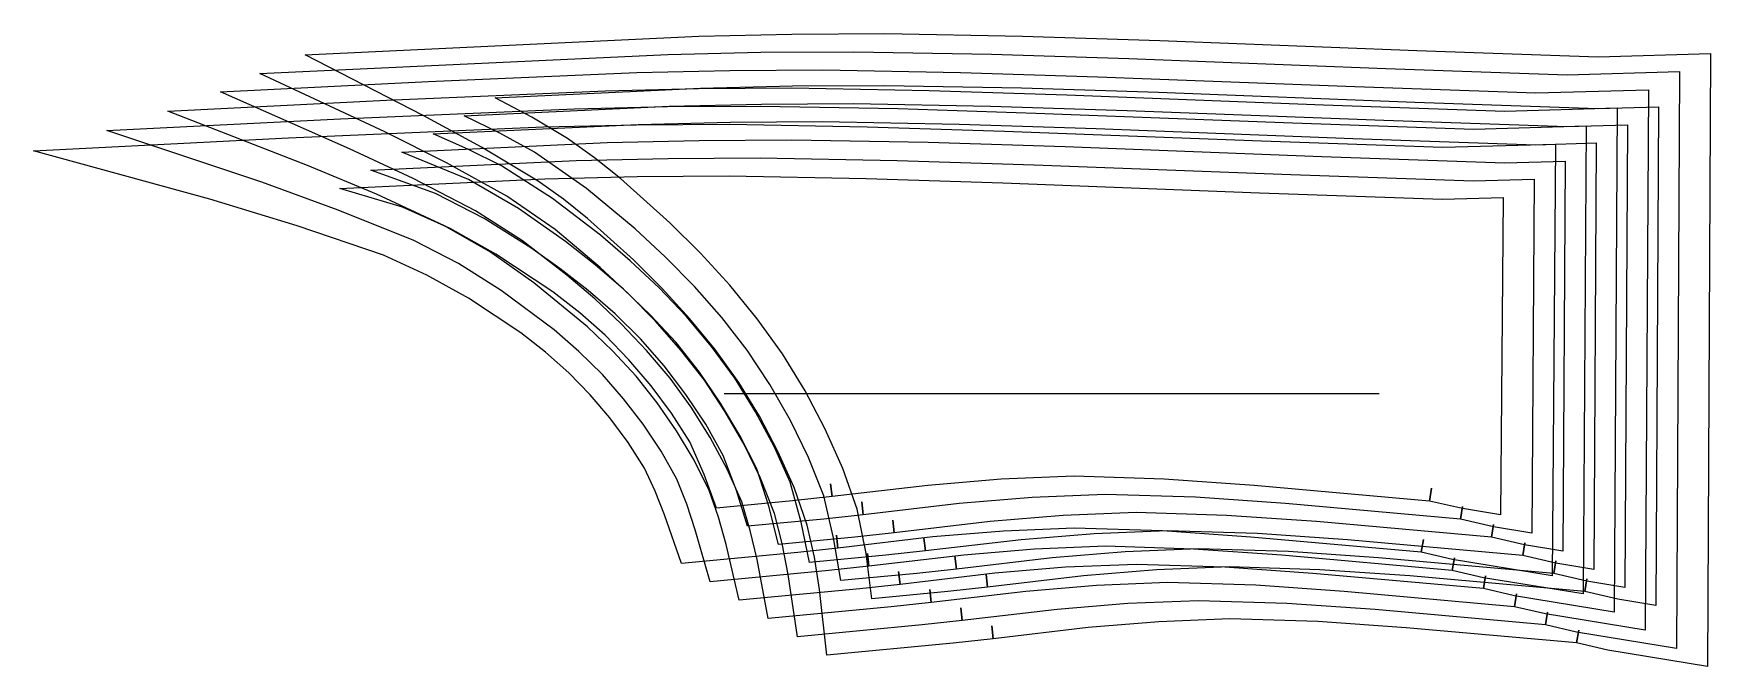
# Model space of a CAD drawing. Header units: inches. Extents: x 0 to 12.7, y 0 to 4.8.
import ezdxf

# ---------------------------------------------------------------- set-up
doc = ezdxf.new("R2010")
doc.units = ezdxf.units.IN

msp = doc.modelspace()

# ---------------------------------------------------------------- linework, layer by layer
at = {"layer": 'T001L001'}
for points in [[(6.028, 0.087), (5.973, 0.585), (5.935, 0.832), (5.881, 1.075), (5.781, 1.36), (5.658, 1.635), (5.518, 1.903), (5.36, 2.16), (5.18, 2.409), (4.986, 2.646), (4.778, 2.874), (4.561, 3.091), (4.211, 3.406), (4.027, 3.552), (3.836, 3.689), (3.404, 3.948), (2.962, 4.19), (2.064, 4.651), (5.056, 4.791), (5.763, 4.808), (6.47, 4.812), (7.516, 4.792), (8.561, 4.758), (10.514, 4.684), (11.891, 4.636), (12.745, 4.661), (12.723, 0), (11.965, 0.124), (11.728, 0.179), (11.744, 0.276), (11.728, 0.179), (10.432, 0.295), (9.762, 0.341), (9.091, 0.363), (8.552, 0.34), (8.015, 0.296), (7.294, 0.211), (7.283, 0.309), (7.294, 0.211), (6.99, 0.178), (6.028, 0.087)], [(5.806, 0.226), (5.735, 0.7), (5.691, 0.934), (5.631, 1.164), (5.526, 1.431), (5.4, 1.688), (5.257, 1.937), (5.099, 2.176), (4.919, 2.406), (4.726, 2.626), (4.521, 2.834), (4.307, 3.034), (3.964, 3.321), (3.597, 3.576), (3.139, 3.83), (2.67, 4.064), (1.72, 4.508), (4.82, 4.653), (5.527, 4.67), (6.234, 4.674), (7.28, 4.654), (8.325, 4.621), (10.278, 4.546), (11.655, 4.498), (12.509, 4.523), (12.486, 0.137), (11.728, 0.262), (11.492, 0.317), (11.507, 0.414), (11.492, 0.317), (10.196, 0.433), (9.526, 0.479), (8.855, 0.5), (8.316, 0.478), (7.779, 0.434), (7.058, 0.349), (7.047, 0.446), (7.058, 0.349), (6.754, 0.316), (5.806, 0.226)], [(5.584, 0.365), (5.499, 0.814), (5.447, 1.035), (5.382, 1.252), (5.272, 1.501), (5.143, 1.74), (4.998, 1.971), (4.839, 2.192), (4.659, 2.403), (4.467, 2.604), (4.265, 2.795), (4.054, 2.976), (3.717, 3.235), (3.359, 3.464), (2.885, 3.709), (2.401, 3.936), (1.422, 4.368), (3.003, 4.448), (4.584, 4.515), (5.291, 4.532), (5.998, 4.536), (7.044, 4.516), (8.089, 4.483), (10.041, 4.409), (11.419, 4.36), (12.273, 4.385), (12.25, 0.275), (11.492, 0.4), (11.256, 0.454), (11.271, 0.552), (11.256, 0.454), (9.96, 0.571), (9.29, 0.617), (8.619, 0.638), (8.08, 0.616), (7.542, 0.571), (6.822, 0.486), (6.811, 0.584), (6.822, 0.486), (6.518, 0.454), (5.584, 0.365)], [(5.363, 0.505), (5.263, 0.927), (5.205, 1.135), (5.134, 1.338), (5.02, 1.569), (4.887, 1.791), (4.74, 2.004), (4.58, 2.206), (4.401, 2.399), (4.211, 2.582), (3.803, 2.917), (3.472, 3.149), (3.124, 3.351), (2.607, 3.59), (2.082, 3.809), (1.02, 4.222), (2.683, 4.306), (4.348, 4.377), (5.055, 4.394), (5.762, 4.399), (6.807, 4.379), (7.853, 4.345), (9.805, 4.271), (11.182, 4.222), (12.037, 4.248), (12.014, 0.413), (11.256, 0.537), (11.02, 0.592), (11.035, 0.689), (11.02, 0.592), (9.723, 0.708), (9.053, 0.755), (8.383, 0.776), (7.844, 0.754), (7.306, 0.709), (6.586, 0.624), (6.575, 0.722), (6.586, 0.624), (6.281, 0.591), (5.363, 0.505)], [(6.371, 0.515), (6.327, 0.858), (6.26, 1.195), (6.15, 1.504), (6.016, 1.805), (5.864, 2.096), (5.693, 2.377), (5.5, 2.643), (5.292, 2.898), (5.07, 3.141), (4.837, 3.374), (4.462, 3.711), (4.264, 3.868), (4.059, 4.015), (3.788, 4.175), (3.509, 4.324), (5.068, 4.397), (5.768, 4.414), (6.468, 4.418), (7.509, 4.398), (8.549, 4.365), (10.499, 4.291), (11.89, 4.242), (12.35, 4.255), (12.331, 0.463), (12.041, 0.511), (11.79, 0.569), (11.806, 0.666), (11.79, 0.569), (10.459, 0.688), (9.775, 0.735), (9.089, 0.757), (8.534, 0.734), (7.979, 0.688), (7.25, 0.602), (7.239, 0.7), (7.25, 0.602), (6.95, 0.57), (6.371, 0.515)], [(5.143, 0.644), (5.029, 1.04), (4.965, 1.234), (4.888, 1.424), (4.769, 1.637), (4.633, 1.841), (4.484, 2.036), (4.323, 2.22), (4.145, 2.395), (3.956, 2.559), (3.554, 2.858), (3.23, 3.063), (2.89, 3.238), (2.316, 3.47), (1.734, 3.681), (0.557, 4.074), (2.334, 4.164), (4.111, 4.239), (4.818, 4.256), (5.526, 4.261), (6.571, 4.241), (7.617, 4.207), (9.569, 4.133), (10.946, 4.085), (11.801, 4.11), (11.777, 0.551), (11.02, 0.675), (10.783, 0.73), (10.799, 0.827), (10.783, 0.73), (9.487, 0.846), (8.817, 0.892), (8.146, 0.914), (7.608, 0.891), (7.07, 0.847), (6.349, 0.762), (6.338, 0.86), (6.349, 0.762), (6.045, 0.729), (5.143, 0.644)], [(6.135, 0.653), (6.081, 0.978), (6.006, 1.297), (5.89, 1.589), (5.752, 1.87), (5.596, 2.143), (5.423, 2.405), (5.23, 2.653), (5.023, 2.888), (4.803, 3.112), (4.573, 3.326), (4.203, 3.634), (3.808, 3.91), (3.544, 4.054), (3.273, 4.187), (4.832, 4.259), (5.532, 4.276), (6.232, 4.28), (7.272, 4.261), (8.313, 4.227), (10.263, 4.153), (11.654, 4.104), (12.114, 4.118), (12.095, 0.601), (11.805, 0.648), (11.554, 0.706), (11.57, 0.803), (11.554, 0.706), (10.223, 0.826), (9.538, 0.873), (8.853, 0.895), (8.297, 0.872), (7.743, 0.826), (7.014, 0.74), (7.003, 0.838), (7.014, 0.74), (6.714, 0.707), (6.135, 0.653)], [(4.924, 0.783), (4.796, 1.152), (4.725, 1.332), (4.643, 1.507), (4.52, 1.704), (4.381, 1.89), (4.23, 2.066), (4.068, 2.233), (3.89, 2.39), (3.703, 2.536), (3.307, 2.799), (2.99, 2.976), (2.659, 3.126), (2.003, 3.351), (1.339, 3.552), (0, 3.921), (1.937, 4.019), (3.875, 4.102), (4.582, 4.119), (5.289, 4.123), (6.335, 4.103), (7.38, 4.069), (9.333, 3.995), (10.71, 3.947), (11.566, 3.972), (11.541, 0.689), (10.784, 0.813), (10.547, 0.868), (10.563, 0.965), (10.547, 0.868), (9.251, 0.984), (8.581, 1.03), (7.91, 1.052), (7.371, 1.029), (6.834, 0.985), (6.113, 0.9), (6.102, 0.998), (6.113, 0.9), (5.809, 0.867), (4.924, 0.783)], [(5.898, 0.79), (5.835, 1.098), (5.751, 1.4), (5.63, 1.673), (5.487, 1.936), (5.329, 2.191), (5.153, 2.433), (4.96, 2.662), (4.754, 2.878), (4.535, 3.083), (4.308, 3.278), (3.944, 3.558), (3.557, 3.806), (3.3, 3.933), (3.037, 4.049), (4.596, 4.121), (5.296, 4.138), (5.996, 4.143), (7.036, 4.123), (8.076, 4.089), (10.027, 4.015), (11.417, 3.966), (11.877, 3.98), (11.859, 0.738), (11.569, 0.786), (11.318, 0.844), (11.334, 0.941), (11.318, 0.844), (9.987, 0.963), (9.302, 1.011), (8.616, 1.032), (8.061, 1.009), (7.507, 0.964), (6.778, 0.878), (6.767, 0.975), (6.778, 0.878), (6.478, 0.845), (5.898, 0.79)], [(5.662, 0.928), (5.589, 1.219), (5.496, 1.502), (5.369, 1.757), (5.222, 2.002), (5.061, 2.238), (4.884, 2.462), (4.69, 2.671), (4.485, 2.868), (4.268, 3.054), (4.043, 3.231), (3.685, 3.482), (3.306, 3.702), (2.8, 3.911), (4.36, 3.984), (5.06, 4), (5.76, 4.005), (6.8, 3.985), (7.84, 3.952), (9.791, 3.877), (11.181, 3.828), (11.641, 3.842), (11.623, 0.876), (11.332, 0.924), (11.082, 0.982), (11.097, 1.079), (11.082, 0.982), (9.751, 1.101), (9.066, 1.148), (8.38, 1.17), (7.825, 1.147), (7.271, 1.101), (6.541, 1.015), (6.53, 1.113), (6.541, 1.015), (6.242, 0.983), (5.662, 0.928)], [(5.426, 1.066), (5.343, 1.339), (5.242, 1.605), (5.109, 1.842), (4.958, 2.068), (4.793, 2.285), (4.614, 2.49), (4.421, 2.68), (4.215, 2.858), (4.001, 3.025), (3.779, 3.183), (3.426, 3.406), (3.056, 3.597), (2.564, 3.773), (4.124, 3.846), (4.823, 3.863), (5.523, 3.867), (6.564, 3.847), (7.604, 3.814), (9.555, 3.739), (10.945, 3.691), (11.405, 3.704), (11.387, 1.014), (11.096, 1.062), (10.846, 1.12), (10.861, 1.217), (10.846, 1.12), (9.515, 1.239), (8.83, 1.286), (8.144, 1.308), (7.589, 1.285), (7.035, 1.239), (6.305, 1.153), (6.294, 1.251), (6.305, 1.153), (6.006, 1.121), (5.426, 1.066)], [(5.19, 1.204), (5.097, 1.46), (4.987, 1.707), (4.848, 1.926), (4.693, 2.134), (4.525, 2.332), (4.345, 2.518), (4.151, 2.689), (3.946, 2.848), (3.514, 3.135), (3.167, 3.329), (2.805, 3.493), (2.328, 3.635), (3.887, 3.708), (4.587, 3.725), (5.287, 3.729), (6.328, 3.709), (7.368, 3.676), (9.318, 3.602), (10.709, 3.553), (11.169, 3.566), (11.15, 1.152), (10.86, 1.2), (10.609, 1.258), (10.625, 1.355), (10.609, 1.258), (9.278, 1.377), (8.593, 1.424), (7.908, 1.446), (7.353, 1.423), (6.798, 1.377), (6.069, 1.291), (6.058, 1.389), (6.069, 1.291), (5.769, 1.259), (5.19, 1.204)], [(5.248, 2.075), (10.228, 2.075)]]:
    msp.add_lwpolyline(points, dxfattribs=at)

doc.saveas('drawing.dxf')
